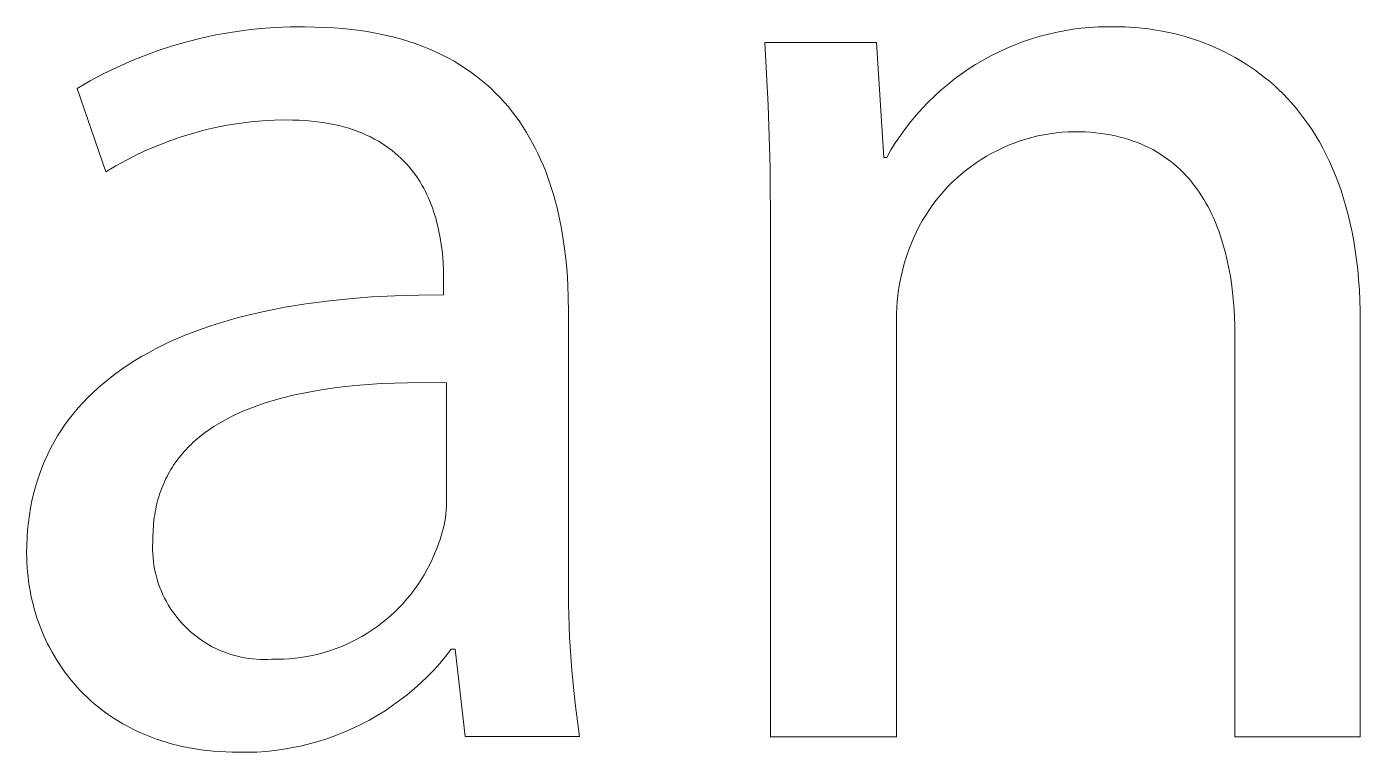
# Model space of a CAD drawing. Header units: millimetres. Extents: x -1421 to 3505, y -683 to 2759.
# Drawn here: x 2557.36 to 2603.27, y -600.78 to -575.82 of the extents above; entities that cross this region are included whole.
import ezdxf

# ---------------------------------------------------------------- set-up
doc = ezdxf.new("R2010")
doc.units = ezdxf.units.MM
doc.header["$MEASUREMENT"] = 0
doc.layers.add('Domyślny', color=7, linetype='Continuous', true_color=0x000000)

msp = doc.modelspace()

# ---------------------------------------------------------------- linework, layer by layer
at = {"layer": 'Domyślny', "color": 18, "lineweight": 15, "true_color": 0x000000}
for p, q in [((2563.373, -576.217), (2563.876, -576.109)), ((2563.876, -576.109), (2564.382, -576.019)), ((2564.382, -576.019), (2564.891, -575.946)), ((2564.891, -575.946), (2565.402, -575.891)), ((2565.402, -575.891), (2565.915, -575.853)), ((2565.915, -575.853), (2566.429, -575.833)), ((2566.429, -575.833), (2566.943, -575.831)), ((2566.943, -575.831), (2567.28, -575.835)), ((2567.28, -575.835), (2567.609, -575.846)), ((2567.609, -575.846), (2567.931, -575.864)), ((2567.931, -575.864), (2568.245, -575.889)), ((2568.245, -575.889), (2568.551, -575.92)), ((2568.551, -575.92), (2568.849, -575.959)), ((2568.849, -575.959), (2569.14, -576.004)), ((2569.14, -576.004), (2569.423, -576.055)), ((2569.423, -576.055), (2569.699, -576.113)), ((2569.699, -576.113), (2569.968, -576.177)), ((2592.203, -576.165), (2592.491, -576.088)), ((2592.491, -576.088), (2592.782, -576.02)), ((2592.782, -576.02), (2593.074, -575.962)), ((2593.074, -575.962), (2593.369, -575.914)), ((2593.369, -575.914), (2593.665, -575.877)), ((2593.665, -575.877), (2593.961, -575.849)), ((2593.961, -575.849), (2594.259, -575.831)), ((2594.259, -575.831), (2594.557, -575.824)), ((2594.557, -575.824), (2594.855, -575.826)), ((2594.855, -575.826), (2595.011, -575.828)), ((2595.011, -575.828), (2595.17, -575.832)), ((2595.17, -575.832), (2595.33, -575.84)), ((2595.33, -575.84), (2595.493, -575.851)), ((2595.493, -575.851), (2595.658, -575.865)), ((2595.658, -575.865), (2595.825, -575.882)), ((2595.825, -575.882), (2595.994, -575.903)), ((2595.994, -575.903), (2596.164, -575.928)), ((2596.164, -575.928), (2596.335, -575.956)), ((2596.335, -575.956), (2596.508, -575.988)), ((2596.508, -575.988), (2596.682, -576.024)), ((2596.682, -576.024), (2596.856, -576.063)), ((2596.856, -576.063), (2597.032, -576.107)), ((2597.032, -576.107), (2597.208, -576.155)), ((2561.892, -576.645), (2562.381, -576.485)), ((2562.381, -576.485), (2562.875, -576.343)), ((2562.875, -576.343), (2563.373, -576.217)), ((2569.968, -576.177), (2570.23, -576.247)), ((2570.23, -576.247), (2570.484, -576.323)), ((2570.484, -576.323), (2570.732, -576.405)), ((2570.732, -576.405), (2570.972, -576.493)), ((2570.972, -576.493), (2571.206, -576.586)), ((2571.206, -576.586), (2571.432, -576.685)), ((2582.886, -578.526), (2582.767, -576.368)), ((2582.767, -576.368), (2586.621, -576.368)), ((2586.621, -576.368), (2586.867, -580.321)), ((2590.812, -576.697), (2591.083, -576.572)), ((2591.083, -576.572), (2591.358, -576.456)), ((2591.358, -576.456), (2591.636, -576.349)), ((2591.636, -576.349), (2591.918, -576.252)), ((2591.918, -576.252), (2592.203, -576.165)), ((2597.208, -576.155), (2597.384, -576.208)), ((2597.384, -576.208), (2597.561, -576.264)), ((2597.561, -576.264), (2597.738, -576.325)), ((2597.738, -576.325), (2597.915, -576.391)), ((2597.915, -576.391), (2598.092, -576.461)), ((2598.092, -576.461), (2598.268, -576.536)), ((2598.268, -576.536), (2598.444, -576.616)), ((2560.463, -577.223), (2560.933, -577.014)), ((2560.933, -577.014), (2561.409, -576.821)), ((2561.409, -576.821), (2561.892, -576.645)), ((2571.432, -576.685), (2571.653, -576.79)), ((2571.653, -576.79), (2571.866, -576.899)), ((2571.866, -576.899), (2572.073, -577.014)), ((2572.073, -577.014), (2572.274, -577.134)), ((2590.028, -577.126), (2590.284, -576.974)), ((2590.284, -576.974), (2590.546, -576.831)), ((2590.546, -576.831), (2590.812, -576.697)), ((2598.444, -576.616), (2598.619, -576.701)), ((2598.619, -576.701), (2598.793, -576.79)), ((2598.793, -576.79), (2598.967, -576.885)), ((2598.967, -576.885), (2599.139, -576.985)), ((2599.139, -576.985), (2599.31, -577.091)), ((2559.547, -577.69), (2560.001, -577.449)), ((2560.001, -577.449), (2560.463, -577.223)), ((2572.274, -577.134), (2572.468, -577.259)), ((2572.468, -577.259), (2572.656, -577.388)), ((2572.656, -577.388), (2572.838, -577.523)), ((2589.291, -577.633), (2589.531, -577.456)), ((2589.531, -577.456), (2589.776, -577.287)), ((2589.776, -577.287), (2590.028, -577.126)), ((2599.31, -577.091), (2599.479, -577.201)), ((2599.479, -577.201), (2599.647, -577.318)), ((2599.647, -577.318), (2599.813, -577.44)), ((2599.813, -577.44), (2599.977, -577.567)), ((2559.102, -577.947), (2559.547, -577.69)), ((2560.086, -580.818), (2559.102, -577.947)), ((2572.838, -577.523), (2573.013, -577.662)), ((2573.013, -577.662), (2573.183, -577.805)), ((2573.183, -577.805), (2573.347, -577.953)), ((2573.347, -577.953), (2573.504, -578.105)), ((2588.83, -578.012), (2589.057, -577.818)), ((2589.057, -577.818), (2589.291, -577.633)), ((2599.977, -577.567), (2600.139, -577.701)), ((2600.139, -577.701), (2600.299, -577.84)), ((2600.299, -577.84), (2600.457, -577.985)), ((2573.504, -578.105), (2573.657, -578.261)), ((2573.657, -578.261), (2573.803, -578.421)), ((2573.803, -578.421), (2573.944, -578.584)), ((2588.19, -578.636), (2588.396, -578.421)), ((2588.396, -578.421), (2588.61, -578.212)), ((2588.61, -578.212), (2588.83, -578.012)), ((2600.457, -577.985), (2600.611, -578.136)), ((2600.611, -578.136), (2600.763, -578.294)), ((2600.763, -578.294), (2600.913, -578.458)), ((2573.944, -578.584), (2574.079, -578.752)), ((2574.079, -578.752), (2574.209, -578.923)), ((2582.952, -580.686), (2582.886, -578.526)), ((2587.8, -579.087), (2587.991, -578.858)), ((2587.991, -578.858), (2588.19, -578.636)), ((2600.913, -578.458), (2601.059, -578.628)), ((2601.059, -578.628), (2601.202, -578.804)), ((2601.202, -578.804), (2601.341, -578.988)), ((2563.865, -579.294), (2563.466, -579.387)), ((2564.267, -579.215), (2563.865, -579.294)), ((2564.671, -579.15), (2564.267, -579.215)), ((2565.077, -579.099), (2564.671, -579.15)), ((2565.485, -579.062), (2565.077, -579.099)), ((2565.894, -579.039), (2565.485, -579.062)), ((2566.303, -579.03), (2565.894, -579.039)), ((2566.528, -579.033), (2566.303, -579.03)), ((2566.747, -579.04), (2566.528, -579.033)), ((2566.96, -579.053), (2566.747, -579.04)), ((2567.167, -579.07), (2566.96, -579.053)), ((2567.367, -579.093), (2567.167, -579.07)), ((2567.562, -579.12), (2567.367, -579.093)), ((2567.751, -579.151), (2567.562, -579.12)), ((2567.934, -579.187), (2567.751, -579.151)), ((2568.112, -579.227), (2567.934, -579.187)), ((2568.284, -579.271), (2568.112, -579.227)), ((2568.45, -579.319), (2568.284, -579.271)), ((2568.611, -579.371), (2568.45, -579.319)), ((2574.209, -578.923), (2574.334, -579.098)), ((2574.334, -579.098), (2574.453, -579.276)), ((2574.453, -579.276), (2574.567, -579.458)), ((2587.441, -579.563), (2587.616, -579.322)), ((2587.616, -579.322), (2587.8, -579.087)), ((2601.341, -578.988), (2601.477, -579.177)), ((2601.477, -579.177), (2601.609, -579.374)), ((2562.292, -579.746), (2561.91, -579.893)), ((2562.679, -579.613), (2562.292, -579.746)), ((2563.071, -579.493), (2562.679, -579.613)), ((2563.466, -579.387), (2563.071, -579.493)), ((2568.767, -579.427), (2568.611, -579.371)), ((2568.918, -579.487), (2568.767, -579.427)), ((2569.063, -579.55), (2568.918, -579.487)), ((2569.204, -579.617), (2569.063, -579.55)), ((2569.339, -579.687), (2569.204, -579.617)), ((2569.47, -579.76), (2569.339, -579.687)), ((2569.596, -579.836), (2569.47, -579.76)), ((2574.567, -579.458), (2574.676, -579.642)), ((2574.676, -579.642), (2574.78, -579.83)), ((2587.274, -579.81), (2587.441, -579.563)), ((2591.557, -579.754), (2591.358, -579.825)), ((2591.759, -579.69), (2591.557, -579.754)), ((2591.963, -579.633), (2591.759, -579.69)), ((2592.169, -579.583), (2591.963, -579.633)), ((2592.376, -579.541), (2592.169, -579.583)), ((2592.585, -579.505), (2592.376, -579.541)), ((2592.795, -579.477), (2592.585, -579.505)), ((2593.006, -579.456), (2592.795, -579.477)), ((2593.217, -579.442), (2593.006, -579.456)), ((2593.428, -579.435), (2593.217, -579.442)), ((2593.618, -579.437), (2593.428, -579.435)), ((2593.804, -579.444), (2593.618, -579.437)), ((2593.985, -579.456), (2593.804, -579.444)), ((2594.164, -579.472), (2593.985, -579.456)), ((2594.338, -579.492), (2594.164, -579.472)), ((2594.508, -579.517), (2594.338, -579.492)), ((2594.675, -579.547), (2594.508, -579.517)), ((2594.839, -579.58), (2594.675, -579.547)), ((2594.998, -579.618), (2594.839, -579.58)), ((2595.154, -579.66), (2594.998, -579.618)), ((2595.306, -579.706), (2595.154, -579.66)), ((2595.455, -579.756), (2595.306, -579.706)), ((2595.6, -579.81), (2595.455, -579.756)), ((2601.609, -579.374), (2601.738, -579.577)), ((2601.738, -579.577), (2601.862, -579.788)), ((2601.862, -579.788), (2601.983, -580.005)), ((2561.161, -580.225), (2560.796, -580.41)), ((2561.533, -580.053), (2561.161, -580.225)), ((2561.91, -579.893), (2561.533, -580.053)), ((2569.717, -579.916), (2569.596, -579.836)), ((2569.834, -579.998), (2569.717, -579.916)), ((2569.946, -580.082), (2569.834, -579.998)), ((2570.053, -580.17), (2569.946, -580.082)), ((2570.156, -580.26), (2570.053, -580.17)), ((2570.255, -580.352), (2570.156, -580.26)), ((2574.78, -579.83), (2574.88, -580.02)), ((2574.88, -580.02), (2574.974, -580.213)), ((2574.974, -580.213), (2575.064, -580.409)), ((2586.966, -580.321), (2587.115, -580.063)), ((2587.115, -580.063), (2587.274, -579.81)), ((2590.588, -580.175), (2590.403, -580.279)), ((2590.776, -580.077), (2590.588, -580.175)), ((2590.967, -579.987), (2590.776, -580.077)), ((2591.161, -579.902), (2590.967, -579.987)), ((2591.358, -579.825), (2591.161, -579.902)), ((2595.742, -579.868), (2595.6, -579.81)), ((2595.88, -579.929), (2595.742, -579.868)), ((2596.015, -579.995), (2595.88, -579.929)), ((2596.147, -580.064), (2596.015, -579.995)), ((2596.275, -580.138), (2596.147, -580.064)), ((2596.399, -580.214), (2596.275, -580.138)), ((2596.52, -580.295), (2596.399, -580.214)), ((2601.983, -580.005), (2602.099, -580.23)), ((2602.099, -580.23), (2602.21, -580.462)), ((2560.438, -580.608), (2560.086, -580.818)), ((2560.796, -580.41), (2560.438, -580.608)), ((2570.35, -580.447), (2570.255, -580.352)), ((2570.441, -580.544), (2570.35, -580.447)), ((2570.528, -580.643), (2570.441, -580.544)), ((2570.61, -580.743), (2570.528, -580.643)), ((2575.064, -580.409), (2575.149, -580.608)), ((2575.149, -580.608), (2575.229, -580.809)), ((2582.963, -582.847), (2582.952, -580.686)), ((2586.867, -580.321), (2586.966, -580.321)), ((2589.873, -580.627), (2589.704, -580.756)), ((2590.045, -580.505), (2589.873, -580.627)), ((2590.222, -580.389), (2590.045, -580.505)), ((2590.403, -580.279), (2590.222, -580.389)), ((2596.638, -580.378), (2596.52, -580.295)), ((2596.753, -580.466), (2596.638, -580.378)), ((2596.864, -580.556), (2596.753, -580.466)), ((2596.972, -580.65), (2596.864, -580.556)), ((2597.077, -580.748), (2596.972, -580.65)), ((2602.21, -580.462), (2602.317, -580.701)), ((2602.317, -580.701), (2602.419, -580.947)), ((2570.689, -580.846), (2570.61, -580.743)), ((2570.765, -580.95), (2570.689, -580.846)), ((2570.836, -581.056), (2570.765, -580.95)), ((2570.904, -581.163), (2570.836, -581.056)), ((2570.969, -581.271), (2570.904, -581.163)), ((2575.229, -580.809), (2575.305, -581.012)), ((2575.305, -581.012), (2575.376, -581.218)), ((2589.226, -581.174), (2589.077, -581.324)), ((2589.381, -581.029), (2589.226, -581.174)), ((2589.54, -580.889), (2589.381, -581.029)), ((2589.704, -580.756), (2589.54, -580.889)), ((2597.179, -580.848), (2597.077, -580.748)), ((2597.277, -580.952), (2597.179, -580.848)), ((2597.373, -581.059), (2597.277, -580.952)), ((2597.465, -581.169), (2597.373, -581.059)), ((2597.555, -581.282), (2597.465, -581.169)), ((2602.419, -580.947), (2602.516, -581.201)), ((2571.03, -581.381), (2570.969, -581.271)), ((2571.088, -581.492), (2571.03, -581.381)), ((2571.142, -581.604), (2571.088, -581.492)), ((2571.194, -581.716), (2571.142, -581.604)), ((2575.376, -581.218), (2575.444, -581.425)), ((2575.444, -581.425), (2575.507, -581.635)), ((2575.507, -581.635), (2575.566, -581.846)), ((2588.794, -581.639), (2588.661, -581.804)), ((2588.933, -581.479), (2588.794, -581.639)), ((2589.077, -581.324), (2588.933, -581.479)), ((2597.641, -581.397), (2597.555, -581.282)), ((2597.724, -581.516), (2597.641, -581.397)), ((2597.804, -581.638), (2597.724, -581.516)), ((2597.881, -581.762), (2597.804, -581.638)), ((2602.516, -581.201), (2602.608, -581.463)), ((2602.608, -581.463), (2602.695, -581.732)), ((2571.242, -581.83), (2571.194, -581.716)), ((2571.288, -581.944), (2571.242, -581.83)), ((2571.33, -582.058), (2571.288, -581.944)), ((2571.37, -582.173), (2571.33, -582.058)), ((2575.566, -581.846), (2575.62, -582.059)), ((2575.62, -582.059), (2575.671, -582.274)), ((2588.534, -581.973), (2588.412, -582.146)), ((2588.661, -581.804), (2588.534, -581.973)), ((2597.956, -581.889), (2597.881, -581.762)), ((2598.027, -582.019), (2597.956, -581.889)), ((2598.096, -582.151), (2598.027, -582.019)), ((2602.695, -581.732), (2602.776, -582.009)), ((2602.776, -582.009), (2602.852, -582.295)), ((2571.407, -582.288), (2571.37, -582.173)), ((2571.442, -582.403), (2571.407, -582.288)), ((2571.474, -582.519), (2571.442, -582.403)), ((2571.503, -582.634), (2571.474, -582.519)), ((2575.671, -582.274), (2575.718, -582.49)), ((2575.718, -582.49), (2575.761, -582.708)), ((2588.188, -582.505), (2588.085, -582.69)), ((2588.297, -582.324), (2588.188, -582.505)), ((2588.412, -582.146), (2588.297, -582.324)), ((2598.161, -582.286), (2598.096, -582.151)), ((2598.224, -582.423), (2598.161, -582.286)), ((2598.284, -582.563), (2598.224, -582.423)), ((2602.852, -582.295), (2602.922, -582.588)), ((2571.53, -582.749), (2571.503, -582.634)), ((2571.555, -582.864), (2571.53, -582.749)), ((2571.598, -583.091), (2571.555, -582.864)), ((2575.761, -582.708), (2575.8, -582.927)), ((2575.8, -582.927), (2575.868, -583.368)), ((2582.963, -600.25), (2582.963, -582.847)), ((2587.988, -582.878), (2587.898, -583.07)), ((2588.085, -582.69), (2587.988, -582.878)), ((2598.341, -582.705), (2598.284, -582.563)), ((2598.396, -582.849), (2598.341, -582.705)), ((2598.448, -582.996), (2598.396, -582.849)), ((2598.497, -583.144), (2598.448, -582.996)), ((2602.922, -582.588), (2602.986, -582.889)), ((2602.986, -582.889), (2603.044, -583.198)), ((2571.634, -583.317), (2571.598, -583.091)), ((2571.662, -583.538), (2571.634, -583.317)), ((2575.868, -583.368), (2575.922, -583.812)), ((2587.738, -583.462), (2587.668, -583.662)), ((2587.815, -583.264), (2587.738, -583.462)), ((2587.898, -583.07), (2587.815, -583.264)), ((2598.543, -583.295), (2598.497, -583.144)), ((2598.587, -583.448), (2598.543, -583.295)), ((2598.628, -583.603), (2598.587, -583.448)), ((2603.044, -583.198), (2603.096, -583.516)), ((2571.683, -583.755), (2571.662, -583.538)), ((2571.698, -583.966), (2571.683, -583.755)), ((2575.922, -583.812), (2575.963, -584.259)), ((2587.605, -583.864), (2587.547, -584.062)), ((2587.668, -583.662), (2587.605, -583.864)), ((2598.667, -583.76), (2598.628, -583.603)), ((2598.703, -583.919), (2598.667, -583.76)), ((2598.736, -584.079), (2598.703, -583.919)), ((2603.096, -583.516), (2603.141, -583.842)), ((2603.141, -583.842), (2603.18, -584.177)), ((2571.709, -584.171), (2571.698, -583.966)), ((2571.714, -584.369), (2571.709, -584.171)), ((2571.716, -584.558), (2571.714, -584.369)), ((2575.963, -584.259), (2575.992, -584.708)), ((2587.494, -584.261), (2587.448, -584.463)), ((2587.547, -584.062), (2587.494, -584.261)), ((2598.796, -584.406), (2598.736, -584.079)), ((2603.18, -584.177), (2603.212, -584.52)), ((2571.716, -585.05), (2571.716, -584.558)), ((2575.992, -584.708), (2576.008, -585.158)), ((2587.409, -584.665), (2587.376, -584.869)), ((2587.448, -584.463), (2587.409, -584.665)), ((2598.846, -584.739), (2598.796, -584.406)), ((2598.886, -585.079), (2598.846, -584.739)), ((2603.212, -584.52), (2603.237, -584.871)), ((2566.968, -585.357), (2567.698, -585.26)), ((2567.698, -585.26), (2568.452, -585.181)), ((2568.452, -585.181), (2569.232, -585.12)), ((2569.232, -585.12), (2570.036, -585.078)), ((2570.036, -585.078), (2570.864, -585.055)), ((2570.864, -585.055), (2571.716, -585.05)), ((2576.008, -585.158), (2576.013, -585.607)), ((2587.329, -585.279), (2587.316, -585.485)), ((2587.349, -585.074), (2587.329, -585.279)), ((2587.376, -584.869), (2587.349, -585.074)), ((2598.917, -585.424), (2598.886, -585.079)), ((2603.237, -584.871), (2603.255, -585.232)), ((2603.255, -585.232), (2603.266, -585.601)), ((2564.613, -585.84), (2564.93, -585.757)), ((2564.93, -585.757), (2565.584, -585.606)), ((2565.584, -585.606), (2566.264, -585.472)), ((2566.264, -585.472), (2566.968, -585.357)), ((2576.013, -585.607), (2576.013, -594.531)), ((2587.316, -585.485), (2587.31, -585.691)), ((2587.31, -585.691), (2587.31, -585.898)), ((2598.939, -585.774), (2598.917, -585.424)), ((2603.266, -585.601), (2603.27, -585.98)), ((2563.124, -586.318), (2563.408, -586.213)), ((2563.408, -586.213), (2563.7, -586.113)), ((2563.7, -586.113), (2563.998, -586.018)), ((2563.998, -586.018), (2564.302, -585.927)), ((2564.302, -585.927), (2564.613, -585.84)), ((2587.31, -585.898), (2587.31, -600.25)), ((2598.952, -586.129), (2598.939, -585.774)), ((2598.956, -586.488), (2598.952, -586.129)), ((2603.27, -585.98), (2603.27, -600.25)), ((2562.05, -586.779), (2562.308, -586.657)), ((2562.308, -586.657), (2562.573, -586.54)), ((2562.573, -586.54), (2562.845, -586.427)), ((2562.845, -586.427), (2563.124, -586.318)), ((2598.956, -600.25), (2598.956, -586.488)), ((2561.314, -587.17), (2561.553, -587.036)), ((2561.553, -587.036), (2561.798, -586.905)), ((2561.798, -586.905), (2562.05, -586.779)), ((2560.428, -587.752), (2560.639, -587.6)), ((2560.639, -587.6), (2560.858, -587.453)), ((2560.858, -587.453), (2561.083, -587.309)), ((2561.083, -587.309), (2561.314, -587.17)), ((2560.026, -588.068), (2560.223, -587.908)), ((2560.223, -587.908), (2560.428, -587.752)), ((2570.92, -588.061), (2570.019, -588.08)), ((2571.814, -588.068), (2570.92, -588.061)), ((2559.474, -588.573), (2559.651, -588.4)), ((2559.651, -588.4), (2559.835, -588.232)), ((2559.835, -588.232), (2560.026, -588.068)), ((2566.534, -588.502), (2566.13, -588.602)), ((2566.948, -588.414), (2566.534, -588.502)), ((2567.37, -588.337), (2566.948, -588.414)), ((2567.8, -588.27), (2567.37, -588.337)), ((2568.236, -588.214), (2567.8, -588.27)), ((2568.677, -588.167), (2568.236, -588.214)), ((2569.122, -588.13), (2568.677, -588.167)), ((2569.569, -588.101), (2569.122, -588.13)), ((2570.019, -588.08), (2569.569, -588.101)), ((2571.814, -592.201), (2571.814, -588.068)), ((2558.985, -589.115), (2559.141, -588.93)), ((2559.141, -588.93), (2559.304, -588.75)), ((2559.304, -588.75), (2559.474, -588.573)), ((2564.985, -588.978), (2564.805, -589.053)), ((2565.167, -588.907), (2564.985, -588.978)), ((2565.354, -588.84), (2565.167, -588.907)), ((2565.543, -588.776), (2565.354, -588.84)), ((2565.736, -588.715), (2565.543, -588.776)), ((2565.931, -588.657), (2565.736, -588.715)), ((2566.13, -588.602), (2565.931, -588.657)), ((2558.693, -589.498), (2558.835, -589.304)), ((2558.835, -589.304), (2558.985, -589.115)), ((2564.124, -589.386), (2563.964, -589.479)), ((2564.289, -589.297), (2564.124, -589.386)), ((2564.457, -589.212), (2564.289, -589.297)), ((2564.629, -589.131), (2564.457, -589.212)), ((2564.805, -589.053), (2564.629, -589.131)), ((2558.31, -590.101), (2558.43, -589.896)), ((2558.43, -589.896), (2558.558, -589.695)), ((2558.558, -589.695), (2558.693, -589.498)), ((2563.368, -589.889), (2563.299, -589.945)), ((2563.51, -589.78), (2563.368, -589.889)), ((2563.657, -589.676), (2563.51, -589.78)), ((2563.809, -589.575), (2563.657, -589.676)), ((2563.964, -589.479), (2563.809, -589.575)), ((2558.089, -590.524), (2558.196, -590.311)), ((2558.196, -590.311), (2558.31, -590.101)), ((2562.91, -590.301), (2562.85, -590.364)), ((2562.972, -590.239), (2562.91, -590.301)), ((2563.035, -590.178), (2562.972, -590.239)), ((2563.099, -590.118), (2563.035, -590.178)), ((2563.164, -590.059), (2563.099, -590.118)), ((2563.231, -590.001), (2563.164, -590.059)), ((2563.299, -589.945), (2563.231, -590.001)), ((2557.898, -590.963), (2557.99, -590.741)), ((2557.99, -590.741), (2558.089, -590.524)), ((2562.517, -590.767), (2562.466, -590.838)), ((2562.569, -590.697), (2562.517, -590.767)), ((2562.622, -590.628), (2562.569, -590.697)), ((2562.677, -590.561), (2562.622, -590.628)), ((2562.733, -590.494), (2562.677, -590.561)), ((2562.791, -590.429), (2562.733, -590.494)), ((2562.85, -590.364), (2562.791, -590.429)), ((2557.735, -591.417), (2557.813, -591.188)), ((2557.813, -591.188), (2557.898, -590.963)), ((2562.236, -591.211), (2562.195, -591.289)), ((2562.279, -591.134), (2562.236, -591.211)), ((2562.324, -591.058), (2562.279, -591.134)), ((2562.37, -590.984), (2562.324, -591.058)), ((2562.417, -590.91), (2562.37, -590.984)), ((2562.466, -590.838), (2562.417, -590.91)), ((2557.602, -591.887), (2557.665, -591.65)), ((2557.665, -591.65), (2557.735, -591.417)), ((2562.012, -591.697), (2561.98, -591.782)), ((2562.045, -591.613), (2562.012, -591.697)), ((2562.08, -591.53), (2562.045, -591.613)), ((2562.117, -591.448), (2562.08, -591.53)), ((2562.155, -591.368), (2562.117, -591.448)), ((2562.195, -591.289), (2562.155, -591.368)), ((2557.498, -592.373), (2557.546, -592.128)), ((2557.546, -592.128), (2557.602, -591.887)), ((2561.87, -592.137), (2561.847, -592.228)), ((2561.895, -592.046), (2561.87, -592.137)), ((2561.921, -591.957), (2561.895, -592.046)), ((2561.95, -591.869), (2561.921, -591.957)), ((2561.98, -591.782), (2561.95, -591.869)), ((2557.423, -592.875), (2557.457, -592.622)), ((2557.457, -592.622), (2557.498, -592.373)), ((2561.771, -592.608), (2561.757, -592.706)), ((2561.788, -592.511), (2561.771, -592.608)), ((2561.805, -592.416), (2561.788, -592.511)), ((2561.825, -592.321), (2561.805, -592.416)), ((2561.847, -592.228), (2561.825, -592.321)), ((2571.775, -592.712), (2571.791, -592.585)), ((2571.791, -592.585), (2571.803, -592.457)), ((2571.803, -592.457), (2571.811, -592.33)), ((2571.811, -592.33), (2571.814, -592.201)), ((2557.397, -593.131), (2557.423, -592.875)), ((2561.719, -593.113), (2561.714, -593.218)), ((2561.726, -593.009), (2561.719, -593.113)), ((2561.734, -592.907), (2561.726, -593.009)), ((2561.745, -592.806), (2561.734, -592.907)), ((2561.757, -592.706), (2561.745, -592.806)), ((2571.671, -593.214), (2571.703, -593.09)), ((2571.703, -593.09), (2571.731, -592.965)), ((2571.731, -592.965), (2571.755, -592.839)), ((2571.755, -592.839), (2571.775, -592.712)), ((2557.367, -593.656), (2557.378, -593.392)), ((2557.378, -593.392), (2557.397, -593.131)), ((2561.702, -593.564), (2561.698, -593.696)), ((2561.71, -593.432), (2561.702, -593.564)), ((2561.711, -593.324), (2561.71, -593.432)), ((2561.714, -593.218), (2561.711, -593.324)), ((2571.552, -593.579), (2571.595, -593.459)), ((2571.595, -593.459), (2571.635, -593.337)), ((2571.635, -593.337), (2571.671, -593.214)), ((2557.363, -593.924), (2557.367, -593.656)), ((2557.365, -594.086), (2557.363, -593.924)), ((2561.698, -593.696), (2561.698, -593.828)), ((2561.698, -593.828), (2561.703, -593.96)), ((2561.703, -593.96), (2561.713, -594.091)), ((2571.326, -594.144), (2571.407, -593.958)), ((2571.407, -593.958), (2571.483, -593.77)), ((2571.483, -593.77), (2571.552, -593.579)), ((2557.371, -594.248), (2557.365, -594.086)), ((2557.38, -594.41), (2557.371, -594.248)), ((2557.392, -594.571), (2557.38, -594.41)), ((2561.713, -594.091), (2561.727, -594.223)), ((2561.727, -594.223), (2561.746, -594.354)), ((2561.746, -594.354), (2561.769, -594.484)), ((2561.769, -594.484), (2561.797, -594.613)), ((2571.143, -594.506), (2571.237, -594.326)), ((2571.237, -594.326), (2571.326, -594.144)), ((2557.409, -594.732), (2557.392, -594.571)), ((2557.429, -594.893), (2557.409, -594.732)), ((2557.452, -595.053), (2557.429, -594.893)), ((2561.797, -594.613), (2561.829, -594.741)), ((2561.829, -594.741), (2561.865, -594.868)), ((2561.865, -594.868), (2561.906, -594.994)), ((2570.824, -595.024), (2570.936, -594.855)), ((2570.936, -594.855), (2571.043, -594.682)), ((2571.043, -594.682), (2571.143, -594.506)), ((2576.013, -594.531), (2576.015, -595.676)), ((2557.479, -595.212), (2557.452, -595.053)), ((2557.51, -595.371), (2557.479, -595.212)), ((2557.544, -595.529), (2557.51, -595.371)), ((2561.906, -594.994), (2561.951, -595.118)), ((2561.951, -595.118), (2562, -595.24)), ((2562, -595.24), (2562.054, -595.361)), ((2562.054, -595.361), (2562.111, -595.48)), ((2570.453, -595.506), (2570.582, -595.349)), ((2570.582, -595.349), (2570.706, -595.189)), ((2570.706, -595.189), (2570.824, -595.024)), ((2557.582, -595.686), (2557.544, -595.529)), ((2557.624, -595.842), (2557.582, -595.686)), ((2557.669, -595.997), (2557.624, -595.842)), ((2562.111, -595.48), (2562.173, -595.597)), ((2562.173, -595.597), (2562.238, -595.712)), ((2562.238, -595.712), (2562.308, -595.824)), ((2562.308, -595.824), (2562.381, -595.934)), ((2570.035, -595.948), (2570.18, -595.805)), ((2570.18, -595.805), (2570.319, -595.658)), ((2570.319, -595.658), (2570.453, -595.506)), ((2576.015, -595.676), (2576.054, -596.821)), ((2557.717, -596.151), (2557.669, -595.997)), ((2557.77, -596.304), (2557.717, -596.151)), ((2557.826, -596.455), (2557.77, -596.304)), ((2562.381, -595.934), (2562.458, -596.041)), ((2562.458, -596.041), (2562.539, -596.146)), ((2562.539, -596.146), (2562.623, -596.247)), ((2562.623, -596.247), (2562.711, -596.346)), ((2569.574, -596.344), (2569.733, -596.217)), ((2569.733, -596.217), (2569.886, -596.085)), ((2569.886, -596.085), (2570.035, -595.948)), ((2557.885, -596.605), (2557.826, -596.455)), ((2557.948, -596.754), (2557.885, -596.605)), ((2558.015, -596.902), (2557.948, -596.754)), ((2562.711, -596.346), (2562.802, -596.442)), ((2562.802, -596.442), (2562.896, -596.534)), ((2562.896, -596.534), (2562.994, -596.624)), ((2562.994, -596.624), (2563.094, -596.71)), ((2563.094, -596.71), (2563.197, -596.792)), ((2568.901, -596.795), (2569.075, -596.691)), ((2569.075, -596.691), (2569.245, -596.581)), ((2569.245, -596.581), (2569.412, -596.466)), ((2569.412, -596.466), (2569.574, -596.344)), ((2558.085, -597.048), (2558.015, -596.902)), ((2558.159, -597.192), (2558.085, -597.048)), ((2558.236, -597.334), (2558.159, -597.192)), ((2563.197, -596.792), (2563.303, -596.871)), ((2563.303, -596.871), (2563.412, -596.946)), ((2563.412, -596.946), (2563.523, -597.017)), ((2563.523, -597.017), (2563.637, -597.084)), ((2563.637, -597.084), (2563.753, -597.148)), ((2563.753, -597.148), (2563.871, -597.207)), ((2563.871, -597.207), (2563.991, -597.263)), ((2567.791, -597.29), (2567.983, -597.223)), ((2567.983, -597.223), (2568.172, -597.15)), ((2568.172, -597.15), (2568.359, -597.071)), ((2568.359, -597.071), (2568.543, -596.985)), ((2568.543, -596.985), (2568.723, -596.893)), ((2568.723, -596.893), (2568.901, -596.795)), ((2571.978, -597.237), (2571.785, -597.483)), ((2572.11, -597.237), (2571.978, -597.237)), ((2572.454, -600.239), (2572.11, -597.237)), ((2576.054, -596.821), (2576.129, -597.964)), ((2558.317, -597.475), (2558.236, -597.334)), ((2558.401, -597.614), (2558.317, -597.475)), ((2558.489, -597.751), (2558.401, -597.614)), ((2563.991, -597.263), (2564.112, -597.314)), ((2564.112, -597.314), (2564.236, -597.361)), ((2564.236, -597.361), (2564.361, -597.404)), ((2564.361, -597.404), (2564.487, -597.442)), ((2564.487, -597.442), (2564.615, -597.476)), ((2564.615, -597.476), (2564.744, -597.506)), ((2564.744, -597.506), (2564.873, -597.531)), ((2564.873, -597.531), (2565.004, -597.552)), ((2565.004, -597.552), (2565.135, -597.568)), ((2565.135, -597.568), (2565.266, -597.58)), ((2565.266, -597.58), (2565.398, -597.587)), ((2565.398, -597.587), (2565.53, -597.59)), ((2565.53, -597.59), (2565.662, -597.588)), ((2565.662, -597.588), (2565.794, -597.582)), ((2565.794, -597.582), (2565.997, -597.583)), ((2565.997, -597.583), (2566.2, -597.578)), ((2566.2, -597.578), (2566.402, -597.566)), ((2566.402, -597.566), (2566.604, -597.547)), ((2566.604, -597.547), (2566.805, -597.521)), ((2566.805, -597.521), (2567.006, -597.489)), ((2567.006, -597.489), (2567.204, -597.449)), ((2567.204, -597.449), (2567.402, -597.403)), ((2567.402, -597.403), (2567.598, -597.349)), ((2567.598, -597.349), (2567.791, -597.29)), ((2571.785, -597.483), (2571.584, -597.721)), ((2558.581, -597.886), (2558.489, -597.751)), ((2558.676, -598.019), (2558.581, -597.886)), ((2558.775, -598.15), (2558.676, -598.019)), ((2558.877, -598.278), (2558.775, -598.15)), ((2571.374, -597.953), (2571.156, -598.177)), ((2571.584, -597.721), (2571.374, -597.953)), ((2576.129, -597.964), (2576.241, -599.103)), ((2558.982, -598.405), (2558.877, -598.278)), ((2559.092, -598.528), (2558.982, -598.405)), ((2559.205, -598.65), (2559.092, -598.528)), ((2570.698, -598.602), (2570.458, -598.802)), ((2570.931, -598.393), (2570.698, -598.602)), ((2571.156, -598.177), (2570.931, -598.393)), ((2559.321, -598.769), (2559.205, -598.65)), ((2559.441, -598.885), (2559.321, -598.769)), ((2559.564, -598.999), (2559.441, -598.885)), ((2559.691, -599.109), (2559.564, -598.999)), ((2570.211, -598.993), (2569.958, -599.176)), ((2570.458, -598.802), (2570.211, -598.993)), ((2559.821, -599.217), (2559.691, -599.109)), ((2559.955, -599.322), (2559.821, -599.217)), ((2560.093, -599.424), (2559.955, -599.322)), ((2560.234, -599.523), (2560.093, -599.424)), ((2560.378, -599.619), (2560.234, -599.523)), ((2569.433, -599.515), (2569.162, -599.671)), ((2569.698, -599.35), (2569.433, -599.515)), ((2569.958, -599.176), (2569.698, -599.35)), ((2576.241, -599.103), (2576.391, -600.239)), ((2560.526, -599.712), (2560.378, -599.619)), ((2560.678, -599.801), (2560.526, -599.712)), ((2560.833, -599.887), (2560.678, -599.801)), ((2560.991, -599.97), (2560.833, -599.887)), ((2561.153, -600.049), (2560.991, -599.97)), ((2568.604, -599.953), (2568.318, -600.079)), ((2568.885, -599.816), (2568.604, -599.953)), ((2569.162, -599.671), (2568.885, -599.816)), ((2561.319, -600.124), (2561.153, -600.049)), ((2561.488, -600.196), (2561.319, -600.124)), ((2561.66, -600.264), (2561.488, -600.196)), ((2561.836, -600.328), (2561.66, -600.264)), ((2562.015, -600.388), (2561.836, -600.328)), ((2562.198, -600.444), (2562.015, -600.388)), ((2562.385, -600.496), (2562.198, -600.444)), ((2567.437, -600.397), (2567.136, -600.482)), ((2567.734, -600.301), (2567.437, -600.397)), ((2568.028, -600.195), (2567.734, -600.301)), ((2568.318, -600.079), (2568.028, -600.195)), ((2576.391, -600.239), (2572.454, -600.239)), ((2587.31, -600.25), (2582.963, -600.25)), ((2603.27, -600.25), (2598.956, -600.25)), ((2562.574, -600.544), (2562.385, -600.496)), ((2562.768, -600.588), (2562.574, -600.544)), ((2562.964, -600.628), (2562.768, -600.588)), ((2563.165, -600.663), (2562.964, -600.628)), ((2563.368, -600.693), (2563.165, -600.663)), ((2563.575, -600.72), (2563.368, -600.693)), ((2563.786, -600.741), (2563.575, -600.72)), ((2564, -600.758), (2563.786, -600.741)), ((2564.217, -600.77), (2564, -600.758)), ((2564.438, -600.778), (2564.217, -600.77)), ((2564.663, -600.78), (2564.438, -600.778)), ((2564.975, -600.781), (2564.663, -600.78)), ((2565.287, -600.771), (2564.975, -600.781)), ((2565.599, -600.75), (2565.287, -600.771)), ((2565.91, -600.718), (2565.599, -600.75)), ((2566.219, -600.675), (2565.91, -600.718)), ((2566.527, -600.621), (2566.219, -600.675)), ((2566.833, -600.557), (2566.527, -600.621)), ((2567.136, -600.482), (2566.833, -600.557))]:
    msp.add_line(p, q, dxfattribs=at)

doc.saveas('drawing.dxf')
